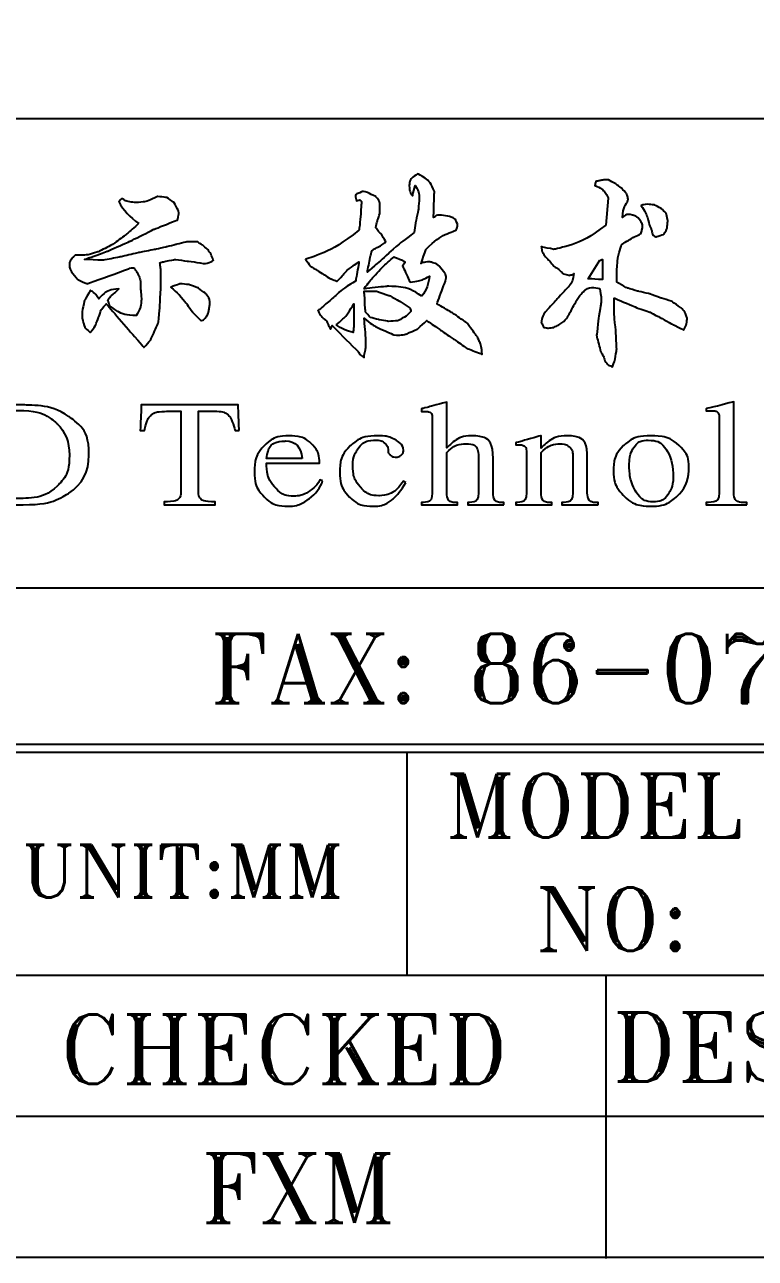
# Model space of a CAD drawing. Header units: millimetres. Extents: x 538 to 2776, y 409 to 1056.
# Drawn here: x 956.18 to 970.41, y 408.57 to 432.58 of the extents above; entities that cross this region are included whole.
import ezdxf

# ---------------------------------------------------------------- set-up
doc = ezdxf.new("R2010")
doc.units = ezdxf.units.MM
doc.layers.add('DWG', color=7, linetype='Continuous')
doc.layers.add('layer 1', color=7, linetype='Continuous')
doc.styles.add('ROMANT', font='ROMANT.shx', dxfattribs={"oblique": 10})

msp = doc.modelspace()

# ---------------------------------------------------------------- linework, layer by layer
at = {"layer": 'DWG', "linetype": 'ByBlock'}
for points in [[(988.791, 501.96), (988.791, 408.586), (855.527, 408.586), (855.527, 501.96)], [(988.791, 408.586), (855.527, 408.586), (855.527, 501.96), (988.791, 501.96)], [(919.167, 418.413), (919.167, 418.575), (988.791, 418.575), (988.791, 418.413)]]:
    msp.add_lwpolyline(points, close=True, dxfattribs=at)
msp.add_lwpolyline([(988.791, 430.742), (919.369, 430.742, 0.414214), (919.167, 430.54), (919.167, 408.586)], format="xyb", dxfattribs=at)
at = {"layer": 'DWG'}
msp.add_lwpolyline([(919.167, 421.614), (988.791, 421.614)], dxfattribs=at)
at = {"layer": 'DWG', "linetype": 'ByBlock'}
for points in [[(963.624, 418.413), (963.624, 414.078)], [(932.873, 414.078), (988.791, 414.078)], [(967.498, 414.078), (967.498, 408.568)], [(943.154, 411.332), (988.791, 411.332)]]:
    msp.add_lwpolyline(points, dxfattribs=at)
at = {"layer": 'layer 1', "color": 0}
for points, knots in [([(963.768, 428.529), (963.768, 428.529), (963.801, 428.757), (963.801, 428.757), (963.801, 428.757), (963.801, 428.757), (963.849, 428.986), (963.849, 428.986), (963.849, 428.986), (963.849, 428.986), (963.866, 429.214), (963.866, 429.214), (963.866, 429.214), (963.866, 429.29), (963.838, 429.366), (963.784, 429.443), (963.784, 429.443), (963.784, 429.443), (963.735, 429.247), (963.735, 429.247), (963.735, 429.247), (963.692, 429.301), (963.67, 429.366), (963.67, 429.443), (963.67, 429.443), (963.67, 429.53), (963.724, 429.606), (963.833, 429.671), (963.833, 429.671), (963.996, 429.595), (964.105, 429.48), (964.159, 429.328), (964.159, 429.328), (964.159, 429.328), (964.143, 428.822), (964.143, 428.822), (964.143, 428.822), (964.176, 428.855), (964.224, 428.871), (964.29, 428.871), (964.29, 428.871), (964.29, 428.871), (964.47, 428.839), (964.47, 428.839), (964.47, 428.839), (964.534, 428.817), (964.573, 428.784), (964.584, 428.741), (964.584, 428.741), (964.616, 428.708), (964.616, 428.654), (964.584, 428.578), (964.584, 428.578), (964.366, 428.501), (964.17, 428.377), (963.996, 428.203), (963.996, 428.203), (963.996, 428.203), (963.898, 427.925), (963.898, 427.925), (963.898, 427.925), (963.931, 427.947), (963.991, 427.958), (964.078, 427.958), (964.078, 427.958), (964.165, 427.936), (964.224, 427.909), (964.257, 427.876), (964.257, 427.876), (964.257, 427.876), (964.371, 427.73), (964.371, 427.73), (964.371, 427.73), (964.393, 427.675), (964.388, 427.61), (964.355, 427.534), (964.355, 427.534), (964.355, 427.534), (964.208, 427.142), (964.208, 427.142), (964.208, 427.142), (964.208, 427.142), (964.518, 426.962), (964.518, 426.962), (964.518, 426.962), (964.518, 426.962), (964.795, 426.767), (964.795, 426.767), (964.795, 426.767), (964.795, 426.767), (964.992, 426.506), (964.992, 426.506), (964.992, 426.506), (965.046, 426.408), (965.079, 426.293), (965.089, 426.163), (965.089, 426.163), (965.089, 426.163), (964.795, 426.277), (964.795, 426.277), (964.795, 426.277), (964.795, 426.277), (964.534, 426.457), (964.534, 426.457), (964.534, 426.457), (964.534, 426.457), (964.273, 426.637), (964.273, 426.637), (964.273, 426.637), (964.273, 426.637), (964.012, 426.816), (964.012, 426.816), (964.012, 426.816), (964.012, 426.816), (963.833, 426.653), (963.833, 426.653), (963.833, 426.653), (963.833, 426.653), (963.605, 426.554), (963.605, 426.554), (963.605, 426.554), (963.518, 426.533), (963.441, 426.527), (963.376, 426.538), (963.376, 426.538), (963.376, 426.538), (963.148, 426.637), (963.148, 426.637), (963.148, 426.637), (963.039, 426.68), (962.919, 426.756), (962.789, 426.865), (962.789, 426.865), (962.811, 426.691), (962.822, 426.56), (962.822, 426.473), (962.822, 426.473), (962.822, 426.408), (962.822, 426.343), (962.822, 426.277), (962.822, 426.277), (962.8, 426.19), (962.789, 426.131), (962.789, 426.098), (962.789, 426.098), (962.724, 426.142), (962.691, 426.174), (962.691, 426.196), (962.691, 426.196), (962.691, 426.196), (962.169, 426.718), (962.169, 426.718), (962.169, 426.718), (962.169, 426.718), (962.136, 426.653), (962.136, 426.653), (962.136, 426.653), (962.136, 426.653), (962.087, 426.751), (962.087, 426.751), (962.087, 426.751), (962.087, 426.751), (962.055, 426.816), (962.055, 426.816), (962.055, 426.816), (962.055, 426.816), (961.989, 426.865), (961.989, 426.865), (961.989, 426.865), (961.989, 426.865), (961.924, 426.946), (961.924, 426.946), (961.924, 426.946), (961.924, 426.946), (961.892, 427.012), (961.892, 427.012), (961.892, 427.012), (961.892, 427.012), (961.957, 427.061), (961.957, 427.061), (961.957, 427.061), (962.109, 427.191), (962.22, 427.289), (962.291, 427.354), (962.291, 427.354), (962.362, 427.42), (962.474, 427.496), (962.626, 427.583), (962.626, 427.583), (962.626, 427.583), (962.691, 427.958), (962.691, 427.958), (962.691, 427.958), (962.604, 427.904), (962.528, 427.849), (962.463, 427.795), (962.463, 427.795), (962.441, 427.773), (962.376, 427.702), (962.267, 427.583), (962.267, 427.583), (962.267, 427.583), (962.136, 427.631), (962.136, 427.631), (962.136, 427.631), (962.136, 427.631), (962.006, 427.713), (962.006, 427.713), (962.006, 427.713), (962.006, 427.713), (961.875, 427.795), (961.875, 427.795), (961.875, 427.795), (961.875, 427.795), (961.745, 427.876), (961.745, 427.876), (961.745, 427.876), (961.745, 427.876), (961.647, 428.007), (961.647, 428.007), (961.647, 428.007), (962.016, 428.126), (962.365, 428.317), (962.691, 428.578), (962.691, 428.578), (962.702, 428.632), (962.713, 428.735), (962.724, 428.888), (962.724, 428.888), (962.735, 429.04), (962.74, 429.122), (962.74, 429.132), (962.74, 429.132), (962.74, 429.132), (962.707, 429.165), (962.707, 429.165), (962.707, 429.165), (962.707, 429.165), (962.642, 429.149), (962.642, 429.149), (962.642, 429.149), (962.61, 429.236), (962.626, 429.285), (962.691, 429.296), (962.691, 429.296), (962.735, 429.328), (962.789, 429.334), (962.854, 429.312), (962.854, 429.312), (962.854, 429.312), (963.017, 429.23), (963.017, 429.23), (963.017, 429.23), (963.072, 429.176), (963.099, 429.116), (963.099, 429.051), (963.099, 429.051), (963.099, 429.051), (963.099, 428.904), (963.099, 428.904), (963.099, 428.904), (963.099, 428.904), (963.05, 428.757), (963.05, 428.757), (963.05, 428.757), (963.05, 428.757), (963.017, 428.627), (963.017, 428.627), (963.017, 428.627), (963.061, 428.561), (963.093, 428.523), (963.115, 428.513), (963.115, 428.513), (963.115, 428.513), (963.213, 428.349), (963.213, 428.349), (963.213, 428.349), (963.213, 428.349), (963.132, 428.284), (963.132, 428.284), (963.132, 428.284), (963.132, 428.284), (963.033, 428.235), (963.033, 428.235), (963.033, 428.235), (963.033, 428.235), (962.952, 428.186), (962.952, 428.186), (962.952, 428.186), (962.941, 428.175), (962.93, 428.143), (962.919, 428.088), (962.919, 428.088), (962.919, 428.088), (962.854, 427.762), (962.854, 427.762), (962.854, 427.762), (962.996, 427.882), (963.134, 428.004), (963.27, 428.129), (963.27, 428.129), (963.406, 428.254), (963.572, 428.387), (963.768, 428.529)], [0, 0, 0, 0, 0.013158, 0.013158, 0.013158, 0.019737, 0.026316, 0.026316, 0.026316, 0.032895, 0.039474, 0.039474, 0.039474, 0.046053, 0.052632, 0.052632, 0.052632, 0.059211, 0.065789, 0.065789, 0.065789, 0.072368, 0.078947, 0.078947, 0.078947, 0.085526, 0.092105, 0.092105, 0.092105, 0.098684, 0.105263, 0.105263, 0.105263, 0.111842, 0.118421, 0.118421, 0.118421, 0.125, 0.131579, 0.131579, 0.131579, 0.138158, 0.144737, 0.144737, 0.144737, 0.151316, 0.157895, 0.157895, 0.157895, 0.164474, 0.171053, 0.171053, 0.171053, 0.177632, 0.184211, 0.184211, 0.184211, 0.190789, 0.197368, 0.197368, 0.197368, 0.203947, 0.210526, 0.210526, 0.210526, 0.217105, 0.223684, 0.223684, 0.223684, 0.230263, 0.236842, 0.236842, 0.236842, 0.243421, 0.25, 0.25, 0.25, 0.256579, 0.263158, 0.263158, 0.263158, 0.269737, 0.276316, 0.276316, 0.276316, 0.282895, 0.289474, 0.289474, 0.289474, 0.296053, 0.302632, 0.302632, 0.302632, 0.309211, 0.315789, 0.315789, 0.315789, 0.322368, 0.328947, 0.328947, 0.328947, 0.335526, 0.342105, 0.342105, 0.342105, 0.348684, 0.355263, 0.355263, 0.355263, 0.361842, 0.368421, 0.368421, 0.368421, 0.375, 0.381579, 0.381579, 0.381579, 0.388158, 0.394737, 0.394737, 0.394737, 0.401316, 0.407895, 0.407895, 0.407895, 0.414474, 0.421053, 0.421053, 0.421053, 0.427632, 0.434211, 0.434211, 0.434211, 0.440789, 0.447368, 0.447368, 0.447368, 0.453947, 0.460526, 0.460526, 0.460526, 0.467105, 0.473684, 0.473684, 0.473684, 0.480263, 0.486842, 0.486842, 0.486842, 0.493421, 0.5, 0.5, 0.5, 0.506579, 0.513158, 0.513158, 0.513158, 0.519737, 0.526316, 0.526316, 0.526316, 0.532895, 0.539474, 0.539474, 0.539474, 0.546053, 0.552632, 0.552632, 0.552632, 0.559211, 0.565789, 0.565789, 0.565789, 0.572368, 0.578947, 0.578947, 0.578947, 0.585526, 0.592105, 0.592105, 0.592105, 0.598684, 0.605263, 0.605263, 0.605263, 0.611842, 0.618421, 0.618421, 0.618421, 0.625, 0.631579, 0.631579, 0.631579, 0.638158, 0.644737, 0.644737, 0.644737, 0.651316, 0.657895, 0.657895, 0.657895, 0.664474, 0.671053, 0.671053, 0.671053, 0.677632, 0.684211, 0.684211, 0.684211, 0.690789, 0.697368, 0.697368, 0.697368, 0.703947, 0.710526, 0.710526, 0.710526, 0.717105, 0.723684, 0.723684, 0.723684, 0.730263, 0.736842, 0.736842, 0.736842, 0.743421, 0.75, 0.75, 0.75, 0.756579, 0.763158, 0.763158, 0.763158, 0.769737, 0.776316, 0.776316, 0.776316, 0.782895, 0.789474, 0.789474, 0.789474, 0.796053, 0.802632, 0.802632, 0.802632, 0.809211, 0.815789, 0.815789, 0.815789, 0.822368, 0.828947, 0.828947, 0.828947, 0.835526, 0.842105, 0.842105, 0.842105, 0.848684, 0.855263, 0.855263, 0.855263, 0.861842, 0.868421, 0.868421, 0.868421, 0.875, 0.881579, 0.881579, 0.881579, 0.888158, 0.894737, 0.894737, 0.894737, 0.901316, 0.907895, 0.907895, 0.907895, 0.914474, 0.921053, 0.921053, 0.921053, 0.927632, 0.934211, 0.934211, 0.934211, 0.940789, 0.947368, 0.947368, 0.947368, 0.953947, 0.960526, 0.960526, 0.960526, 0.967105, 0.973684, 0.973684, 0.973684, 0.980263, 0.986842, 0.986842, 0.986842, 0.993421, 1, 1, 1, 1]), ([(967.498, 428.676), (967.498, 428.676), (967.546, 429.198), (967.546, 429.198), (967.546, 429.198), (967.492, 429.317), (967.405, 429.399), (967.285, 429.443), (967.285, 429.443), (967.285, 429.443), (967.301, 429.524), (967.301, 429.524), (967.301, 429.524), (967.301, 429.524), (967.383, 429.54), (967.383, 429.54), (967.383, 429.54), (967.383, 429.54), (967.465, 429.557), (967.465, 429.557), (967.465, 429.557), (967.465, 429.557), (967.546, 429.557), (967.546, 429.557), (967.546, 429.557), (967.546, 429.557), (967.693, 429.475), (967.693, 429.475), (967.693, 429.475), (967.693, 429.475), (967.807, 429.393), (967.807, 429.393), (967.807, 429.393), (967.807, 429.393), (967.906, 429.279), (967.906, 429.279), (967.906, 429.279), (967.927, 429.214), (967.933, 429.165), (967.922, 429.132), (967.922, 429.132), (967.856, 429.035), (967.823, 428.931), (967.823, 428.822), (967.823, 428.822), (967.878, 428.877), (967.943, 428.893), (968.02, 428.871), (968.02, 428.871), (968.084, 428.85), (968.137, 428.812), (968.174, 428.757), (968.174, 428.757), (968.212, 428.703), (968.221, 428.643), (968.199, 428.578), (968.199, 428.578), (968.199, 428.523), (968.15, 428.48), (968.052, 428.447), (968.052, 428.447), (968.052, 428.447), (967.807, 428.3), (967.807, 428.3), (967.807, 428.3), (967.764, 428.181), (967.736, 428.069), (967.726, 427.966), (967.726, 427.966), (967.715, 427.862), (967.709, 427.73), (967.709, 427.566), (967.709, 427.566), (967.709, 427.566), (967.906, 427.452), (967.906, 427.452), (967.906, 427.452), (967.906, 427.452), (968.134, 427.387), (968.134, 427.387), (968.134, 427.387), (968.134, 427.387), (968.345, 427.338), (968.345, 427.338), (968.345, 427.338), (968.345, 427.338), (968.574, 427.256), (968.574, 427.256), (968.574, 427.256), (968.574, 427.256), (968.786, 427.191), (968.786, 427.191), (968.786, 427.191), (968.786, 427.191), (968.966, 427.061), (968.966, 427.061), (968.966, 427.061), (969.02, 427.006), (969.058, 426.941), (969.08, 426.865), (969.08, 426.865), (969.08, 426.788), (969.058, 426.712), (969.014, 426.637), (969.014, 426.637), (969.014, 426.637), (968.786, 426.751), (968.786, 426.751), (968.786, 426.751), (968.786, 426.751), (968.574, 426.865), (968.574, 426.865), (968.574, 426.865), (968.574, 426.865), (968.362, 426.979), (968.362, 426.979), (968.362, 426.979), (968.362, 426.979), (968.117, 427.061), (968.117, 427.061), (968.117, 427.061), (968.117, 427.061), (967.66, 427.256), (967.66, 427.256), (967.66, 427.256), (967.66, 427.256), (967.66, 426.93), (967.66, 426.93), (967.66, 426.93), (967.66, 426.93), (967.693, 426.604), (967.693, 426.604), (967.693, 426.604), (967.693, 426.604), (967.709, 426.261), (967.709, 426.261), (967.709, 426.261), (967.688, 426.109), (967.66, 425.995), (967.628, 425.918), (967.628, 425.918), (967.628, 425.918), (967.546, 425.951), (967.546, 425.951), (967.546, 425.951), (967.546, 425.951), (967.481, 426.032), (967.481, 426.032), (967.481, 426.032), (967.481, 426.032), (967.448, 426.131), (967.448, 426.131), (967.448, 426.131), (967.448, 426.131), (967.399, 426.212), (967.399, 426.212), (967.399, 426.212), (967.399, 426.212), (967.318, 426.522), (967.318, 426.522), (967.318, 426.522), (967.318, 426.522), (967.351, 426.832), (967.351, 426.832), (967.351, 426.832), (967.351, 426.832), (967.399, 427.126), (967.399, 427.126), (967.399, 427.126), (967.411, 427.191), (967.405, 427.294), (967.383, 427.436), (967.383, 427.436), (967.253, 427.468), (967.157, 427.46), (967.097, 427.411), (967.097, 427.411), (967.038, 427.362), (966.981, 427.294), (966.926, 427.207), (966.926, 427.207), (966.926, 427.207), (966.779, 426.93), (966.779, 426.93), (966.779, 426.93), (966.736, 426.854), (966.671, 426.788), (966.584, 426.734), (966.584, 426.734), (966.584, 426.734), (966.486, 426.685), (966.486, 426.685), (966.486, 426.685), (966.486, 426.685), (966.372, 426.669), (966.372, 426.669), (966.372, 426.669), (966.372, 426.669), (966.29, 426.685), (966.29, 426.685), (966.29, 426.685), (966.29, 426.685), (966.241, 426.783), (966.241, 426.783), (966.241, 426.783), (966.252, 426.87), (966.295, 426.957), (966.372, 427.044), (966.372, 427.044), (966.372, 427.044), (966.568, 427.256), (966.568, 427.256), (966.568, 427.256), (966.568, 427.256), (966.763, 427.468), (966.763, 427.468), (966.763, 427.468), (966.817, 427.523), (966.856, 427.61), (966.877, 427.73), (966.877, 427.73), (966.866, 427.718), (966.834, 427.708), (966.779, 427.697), (966.779, 427.697), (966.779, 427.697), (966.665, 427.73), (966.665, 427.73), (966.665, 427.73), (966.665, 427.73), (966.584, 427.811), (966.584, 427.811), (966.584, 427.811), (966.584, 427.811), (966.486, 427.876), (966.486, 427.876), (966.486, 427.876), (966.486, 427.876), (966.404, 427.974), (966.404, 427.974), (966.404, 427.974), (966.404, 427.974), (966.323, 428.056), (966.323, 428.056), (966.323, 428.056), (966.323, 428.056), (966.257, 428.153), (966.257, 428.153), (966.257, 428.153), (966.257, 428.153), (966.241, 428.252), (966.241, 428.252), (966.241, 428.252), (966.241, 428.252), (966.486, 428.203), (966.486, 428.203), (966.486, 428.203), (966.856, 428.279), (967.193, 428.436), (967.498, 428.676)], [0, 0, 0, 0, 0.015385, 0.015385, 0.015385, 0.023077, 0.030769, 0.030769, 0.030769, 0.038462, 0.046154, 0.046154, 0.046154, 0.053846, 0.061538, 0.061538, 0.061538, 0.069231, 0.076923, 0.076923, 0.076923, 0.084615, 0.092308, 0.092308, 0.092308, 0.1, 0.107692, 0.107692, 0.107692, 0.115385, 0.123077, 0.123077, 0.123077, 0.130769, 0.138462, 0.138462, 0.138462, 0.146154, 0.153846, 0.153846, 0.153846, 0.161538, 0.169231, 0.169231, 0.169231, 0.176923, 0.184615, 0.184615, 0.184615, 0.192308, 0.2, 0.2, 0.2, 0.207692, 0.215385, 0.215385, 0.215385, 0.223077, 0.230769, 0.230769, 0.230769, 0.238462, 0.246154, 0.246154, 0.246154, 0.253846, 0.261538, 0.261538, 0.261538, 0.269231, 0.276923, 0.276923, 0.276923, 0.284615, 0.292308, 0.292308, 0.292308, 0.3, 0.307692, 0.307692, 0.307692, 0.315385, 0.323077, 0.323077, 0.323077, 0.330769, 0.338462, 0.338462, 0.338462, 0.346154, 0.353846, 0.353846, 0.353846, 0.361538, 0.369231, 0.369231, 0.369231, 0.376923, 0.384615, 0.384615, 0.384615, 0.392308, 0.4, 0.4, 0.4, 0.407692, 0.415385, 0.415385, 0.415385, 0.423077, 0.430769, 0.430769, 0.430769, 0.438462, 0.446154, 0.446154, 0.446154, 0.453846, 0.461538, 0.461538, 0.461538, 0.469231, 0.476923, 0.476923, 0.476923, 0.484615, 0.492308, 0.492308, 0.492308, 0.5, 0.507692, 0.507692, 0.507692, 0.515385, 0.523077, 0.523077, 0.523077, 0.530769, 0.538462, 0.538462, 0.538462, 0.546154, 0.553846, 0.553846, 0.553846, 0.561538, 0.569231, 0.569231, 0.569231, 0.576923, 0.584615, 0.584615, 0.584615, 0.592308, 0.6, 0.6, 0.6, 0.607692, 0.615385, 0.615385, 0.615385, 0.623077, 0.630769, 0.630769, 0.630769, 0.638462, 0.646154, 0.646154, 0.646154, 0.653846, 0.661538, 0.661538, 0.661538, 0.669231, 0.676923, 0.676923, 0.676923, 0.684615, 0.692308, 0.692308, 0.692308, 0.7, 0.707692, 0.707692, 0.707692, 0.715385, 0.723077, 0.723077, 0.723077, 0.730769, 0.738462, 0.738462, 0.738462, 0.746154, 0.753846, 0.753846, 0.753846, 0.761538, 0.769231, 0.769231, 0.769231, 0.776923, 0.784615, 0.784615, 0.784615, 0.792308, 0.8, 0.8, 0.8, 0.807692, 0.815385, 0.815385, 0.815385, 0.823077, 0.830769, 0.830769, 0.830769, 0.838462, 0.846154, 0.846154, 0.846154, 0.853846, 0.861538, 0.861538, 0.861538, 0.869231, 0.876923, 0.876923, 0.876923, 0.884615, 0.892308, 0.892308, 0.892308, 0.9, 0.907692, 0.907692, 0.907692, 0.915385, 0.923077, 0.923077, 0.923077, 0.930769, 0.938462, 0.938462, 0.938462, 0.946154, 0.953846, 0.953846, 0.953846, 0.961538, 0.969231, 0.969231, 0.969231, 0.976923, 0.984615, 0.984615, 0.984615, 0.992308, 1, 1, 1, 1]), ([(958.406, 428.708), (958.232, 428.828), (958.102, 428.969), (958.015, 429.132), (958.015, 429.132), (958.048, 429.187), (958.091, 429.192), (958.145, 429.149), (958.145, 429.149), (958.232, 429.127), (958.303, 429.116), (958.358, 429.116), (958.358, 429.116), (958.489, 429.116), (958.624, 429.154), (958.766, 429.23), (958.766, 429.23), (958.766, 429.23), (958.945, 429.214), (958.945, 429.214), (958.945, 429.214), (958.945, 429.214), (959.092, 429.116), (959.092, 429.116), (959.092, 429.116), (959.092, 429.116), (959.174, 428.953), (959.174, 428.953), (959.174, 428.953), (959.185, 428.921), (959.179, 428.861), (959.157, 428.774), (959.157, 428.774), (959.157, 428.774), (958.7, 428.594), (958.7, 428.594), (958.7, 428.594), (958.7, 428.594), (958.244, 428.366), (958.244, 428.366), (958.244, 428.366), (958.244, 428.366), (957.803, 428.17), (957.803, 428.17), (957.803, 428.17), (957.803, 428.17), (957.346, 428.007), (957.346, 428.007), (957.346, 428.007), (957.346, 428.007), (957.705, 427.991), (957.705, 427.991), (957.705, 427.991), (957.705, 427.991), (958.048, 428.056), (958.048, 428.056), (958.048, 428.056), (958.048, 428.056), (958.39, 428.137), (958.39, 428.137), (958.39, 428.137), (958.39, 428.137), (958.733, 428.203), (958.733, 428.203), (958.733, 428.203), (958.733, 428.203), (958.945, 428.252), (958.945, 428.252), (958.945, 428.252), (958.945, 428.252), (959.141, 428.3), (959.141, 428.3), (959.141, 428.3), (959.141, 428.3), (959.336, 428.349), (959.336, 428.349), (959.336, 428.349), (959.336, 428.349), (959.549, 428.349), (959.549, 428.349), (959.549, 428.349), (959.549, 428.349), (959.647, 428.284), (959.647, 428.284), (959.647, 428.284), (959.647, 428.284), (959.744, 428.203), (959.744, 428.203), (959.744, 428.203), (959.744, 428.203), (959.81, 428.105), (959.81, 428.105), (959.81, 428.105), (959.81, 428.105), (959.859, 427.991), (959.859, 427.991), (959.859, 427.991), (959.771, 427.936), (959.684, 427.92), (959.597, 427.942), (959.597, 427.942), (959.597, 427.942), (959.353, 427.974), (959.353, 427.974), (959.353, 427.974), (959.353, 427.974), (959.108, 428.007), (959.108, 428.007), (959.108, 428.007), (959.108, 428.007), (958.864, 427.958), (958.864, 427.958), (958.864, 427.958), (958.864, 427.958), (958.814, 427.942), (958.814, 427.942), (958.814, 427.942), (958.814, 427.942), (958.831, 427.827), (958.831, 427.827), (958.831, 427.827), (958.831, 427.827), (958.831, 427.762), (958.831, 427.762), (958.831, 427.762), (958.831, 427.762), (958.831, 427.42), (958.831, 427.42), (958.831, 427.42), (958.831, 427.42), (958.814, 427.093), (958.814, 427.093), (958.814, 427.093), (958.814, 427.093), (958.782, 426.767), (958.782, 426.767), (958.782, 426.767), (958.782, 426.767), (958.635, 426.44), (958.635, 426.44), (958.635, 426.44), (958.635, 426.44), (958.505, 426.293), (958.505, 426.293), (958.505, 426.293), (958.505, 426.293), (957.77, 427.142), (957.77, 427.142), (957.77, 427.142), (957.77, 427.142), (957.673, 427.028), (957.673, 427.028), (957.673, 427.028), (957.673, 427.028), (957.623, 426.881), (957.623, 426.881), (957.623, 426.881), (957.623, 426.881), (957.559, 426.718), (957.559, 426.718), (957.559, 426.718), (957.559, 426.718), (957.46, 426.587), (957.46, 426.587), (957.46, 426.587), (957.385, 426.642), (957.341, 426.701), (957.33, 426.767), (957.33, 426.767), (957.308, 426.811), (957.298, 426.881), (957.298, 426.979), (957.298, 426.979), (957.298, 426.979), (957.346, 427.207), (957.346, 427.207), (957.346, 427.207), (957.346, 427.207), (957.46, 427.403), (957.46, 427.403), (957.46, 427.403), (957.526, 427.37), (957.58, 427.316), (957.623, 427.24), (957.623, 427.24), (957.721, 427.36), (957.852, 427.425), (958.015, 427.436), (958.015, 427.436), (958.015, 427.436), (957.934, 427.354), (957.934, 427.354), (957.934, 427.354), (957.934, 427.354), (957.852, 427.289), (957.852, 427.289), (957.852, 427.289), (957.852, 427.289), (957.803, 427.207), (957.803, 427.207), (957.803, 427.207), (957.803, 427.207), (957.836, 427.109), (957.836, 427.109), (957.836, 427.109), (957.988, 426.979), (958.162, 426.914), (958.358, 426.914), (958.358, 426.914), (958.358, 426.914), (958.439, 427.077), (958.439, 427.077), (958.439, 427.077), (958.439, 427.077), (958.456, 427.24), (958.456, 427.24), (958.456, 427.24), (958.456, 427.24), (958.439, 427.42), (958.439, 427.42), (958.439, 427.42), (958.439, 427.42), (958.439, 427.583), (958.439, 427.583), (958.439, 427.583), (958.439, 427.583), (958.406, 427.681), (958.406, 427.681), (958.406, 427.681), (958.406, 427.681), (958.358, 427.778), (958.358, 427.778), (958.358, 427.778), (958.358, 427.778), (958.309, 427.844), (958.309, 427.844), (958.309, 427.844), (958.255, 427.844), (958.222, 427.838), (958.211, 427.827), (958.211, 427.827), (958.211, 427.827), (957.395, 427.534), (957.395, 427.534), (957.395, 427.534), (957.395, 427.534), (957.215, 427.615), (957.215, 427.615), (957.215, 427.615), (957.215, 427.615), (957.085, 427.778), (957.085, 427.778), (957.085, 427.778), (957.064, 427.811), (957.053, 427.865), (957.053, 427.942), (957.053, 427.942), (957.074, 427.996), (957.112, 428.045), (957.167, 428.088), (957.167, 428.088), (957.167, 428.088), (957.298, 428.088), (957.298, 428.088), (957.298, 428.088), (957.373, 428.088), (957.476, 428.11), (957.607, 428.153), (957.607, 428.153), (957.607, 428.153), (957.901, 428.3), (957.901, 428.3), (957.901, 428.3), (957.901, 428.3), (958.162, 428.496), (958.162, 428.496), (958.162, 428.496), (958.162, 428.496), (958.406, 428.708), (958.406, 428.708)], [0, 0, 0, 0, 0.014286, 0.014286, 0.014286, 0.021429, 0.028571, 0.028571, 0.028571, 0.035714, 0.042857, 0.042857, 0.042857, 0.05, 0.057143, 0.057143, 0.057143, 0.064286, 0.071429, 0.071429, 0.071429, 0.078571, 0.085714, 0.085714, 0.085714, 0.092857, 0.1, 0.1, 0.1, 0.107143, 0.114286, 0.114286, 0.114286, 0.121429, 0.128571, 0.128571, 0.128571, 0.135714, 0.142857, 0.142857, 0.142857, 0.15, 0.157143, 0.157143, 0.157143, 0.164286, 0.171429, 0.171429, 0.171429, 0.178571, 0.185714, 0.185714, 0.185714, 0.192857, 0.2, 0.2, 0.2, 0.207143, 0.214286, 0.214286, 0.214286, 0.221429, 0.228571, 0.228571, 0.228571, 0.235714, 0.242857, 0.242857, 0.242857, 0.25, 0.257143, 0.257143, 0.257143, 0.264286, 0.271429, 0.271429, 0.271429, 0.278571, 0.285714, 0.285714, 0.285714, 0.292857, 0.3, 0.3, 0.3, 0.307143, 0.314286, 0.314286, 0.314286, 0.321429, 0.328571, 0.328571, 0.328571, 0.335714, 0.342857, 0.342857, 0.342857, 0.35, 0.357143, 0.357143, 0.357143, 0.364286, 0.371429, 0.371429, 0.371429, 0.378571, 0.385714, 0.385714, 0.385714, 0.392857, 0.4, 0.4, 0.4, 0.407143, 0.414286, 0.414286, 0.414286, 0.421429, 0.428571, 0.428571, 0.428571, 0.435714, 0.442857, 0.442857, 0.442857, 0.45, 0.457143, 0.457143, 0.457143, 0.464286, 0.471429, 0.471429, 0.471429, 0.478571, 0.485714, 0.485714, 0.485714, 0.492857, 0.5, 0.5, 0.5, 0.507143, 0.514286, 0.514286, 0.514286, 0.521429, 0.528571, 0.528571, 0.528571, 0.535714, 0.542857, 0.542857, 0.542857, 0.55, 0.557143, 0.557143, 0.557143, 0.564286, 0.571429, 0.571429, 0.571429, 0.578571, 0.585714, 0.585714, 0.585714, 0.592857, 0.6, 0.6, 0.6, 0.607143, 0.614286, 0.614286, 0.614286, 0.621429, 0.628571, 0.628571, 0.628571, 0.635714, 0.642857, 0.642857, 0.642857, 0.65, 0.657143, 0.657143, 0.657143, 0.664286, 0.671429, 0.671429, 0.671429, 0.678571, 0.685714, 0.685714, 0.685714, 0.692857, 0.7, 0.7, 0.7, 0.707143, 0.714286, 0.714286, 0.714286, 0.721429, 0.728571, 0.728571, 0.728571, 0.735714, 0.742857, 0.742857, 0.742857, 0.75, 0.757143, 0.757143, 0.757143, 0.764286, 0.771429, 0.771429, 0.771429, 0.778571, 0.785714, 0.785714, 0.785714, 0.792857, 0.8, 0.8, 0.8, 0.807143, 0.814286, 0.814286, 0.814286, 0.821429, 0.828571, 0.828571, 0.828571, 0.835714, 0.842857, 0.842857, 0.842857, 0.85, 0.857143, 0.857143, 0.857143, 0.864286, 0.871429, 0.871429, 0.871429, 0.878571, 0.885714, 0.885714, 0.885714, 0.892857, 0.9, 0.9, 0.9, 0.907143, 0.914286, 0.914286, 0.914286, 0.921429, 0.928571, 0.928571, 0.928571, 0.935714, 0.942857, 0.942857, 0.942857, 0.95, 0.957143, 0.957143, 0.957143, 0.964286, 0.971429, 0.971429, 0.971429, 0.978571, 0.985714, 0.985714, 0.985714, 0.992857, 1, 1, 1, 1]), ([(968.672, 428.904), (968.672, 428.904), (968.705, 428.757), (968.705, 428.757), (968.705, 428.757), (968.705, 428.757), (968.689, 428.61), (968.689, 428.61), (968.689, 428.61), (968.656, 428.545), (968.634, 428.507), (968.623, 428.496), (968.623, 428.496), (968.623, 428.496), (968.476, 428.447), (968.476, 428.447), (968.476, 428.447), (968.476, 428.447), (968.411, 428.48), (968.411, 428.48), (968.411, 428.48), (968.411, 428.48), (968.395, 428.545), (968.395, 428.545), (968.395, 428.545), (968.395, 428.545), (968.378, 428.61), (968.378, 428.61), (968.378, 428.61), (968.378, 428.61), (968.345, 428.676), (968.345, 428.676), (968.345, 428.676), (968.313, 428.828), (968.258, 428.953), (968.183, 429.051), (968.183, 429.051), (968.194, 429.062), (968.237, 429.073), (968.313, 429.083), (968.313, 429.083), (968.313, 429.083), (968.444, 429.067), (968.444, 429.067), (968.444, 429.067), (968.444, 429.067), (968.574, 429.002), (968.574, 429.002), (968.574, 429.002), (968.574, 429.002), (968.672, 428.904), (968.672, 428.904)], [0, 0, 0, 0, 0.076923, 0.076923, 0.076923, 0.115385, 0.153846, 0.153846, 0.153846, 0.192308, 0.230769, 0.230769, 0.230769, 0.269231, 0.307692, 0.307692, 0.307692, 0.346154, 0.384615, 0.384615, 0.384615, 0.423077, 0.461538, 0.461538, 0.461538, 0.5, 0.538462, 0.538462, 0.538462, 0.576923, 0.615385, 0.615385, 0.615385, 0.653846, 0.692308, 0.692308, 0.692308, 0.730769, 0.769231, 0.769231, 0.769231, 0.807692, 0.846154, 0.846154, 0.846154, 0.884615, 0.923077, 0.923077, 0.923077, 0.961538, 1, 1, 1, 1]), ([(963.915, 427.289), (964.002, 427.409), (964.05, 427.539), (964.062, 427.681), (964.062, 427.681), (963.953, 427.615), (963.828, 427.577), (963.686, 427.566), (963.686, 427.566), (963.686, 427.566), (963.54, 427.876), (963.54, 427.876), (963.54, 427.876), (963.54, 427.876), (963.588, 427.958), (963.588, 427.958), (963.588, 427.958), (963.588, 427.958), (963.54, 427.991), (963.54, 427.991), (963.54, 427.991), (963.54, 427.991), (963.458, 428.023), (963.458, 428.023), (963.458, 428.023), (963.458, 428.023), (963.376, 428.056), (963.376, 428.056), (963.376, 428.056), (963.278, 427.979), (963.178, 427.887), (963.075, 427.778), (963.075, 427.778), (962.971, 427.67), (962.876, 427.555), (962.789, 427.436), (962.789, 427.436), (962.789, 427.436), (963.246, 427.484), (963.246, 427.484), (963.246, 427.484), (963.518, 427.484), (963.741, 427.42), (963.915, 427.289)], [0, 0, 0, 0, 0.090909, 0.090909, 0.090909, 0.136364, 0.181818, 0.181818, 0.181818, 0.227273, 0.272727, 0.272727, 0.272727, 0.318182, 0.363636, 0.363636, 0.363636, 0.409091, 0.454545, 0.454545, 0.454545, 0.5, 0.545455, 0.545455, 0.545455, 0.590909, 0.636364, 0.636364, 0.636364, 0.681818, 0.727273, 0.727273, 0.727273, 0.772727, 0.818182, 0.818182, 0.818182, 0.863636, 0.909091, 0.909091, 0.909091, 0.954545, 1, 1, 1, 1]), ([(967.383, 427.991), (967.383, 427.991), (967.155, 427.631), (967.155, 427.631), (967.155, 427.631), (967.155, 427.631), (967.432, 427.615), (967.432, 427.615), (967.432, 427.615), (967.432, 427.615), (967.432, 428.007), (967.432, 428.007), (967.432, 428.007), (967.432, 428.007), (967.383, 427.991), (967.383, 427.991)], [0, 0, 0, 0, 0.25, 0.25, 0.25, 0.375, 0.5, 0.5, 0.5, 0.625, 0.75, 0.75, 0.75, 0.875, 1, 1, 1, 1]), ([(959.614, 426.816), (959.614, 426.816), (959.451, 426.979), (959.451, 426.979), (959.451, 426.979), (959.451, 426.979), (959.336, 427.142), (959.336, 427.142), (959.336, 427.142), (959.336, 427.142), (959.19, 427.322), (959.19, 427.322), (959.19, 427.322), (959.19, 427.322), (959.027, 427.468), (959.027, 427.468), (959.027, 427.468), (959.027, 427.468), (959.206, 427.534), (959.206, 427.534), (959.206, 427.534), (959.206, 427.534), (959.386, 427.517), (959.386, 427.517), (959.386, 427.517), (959.386, 427.517), (959.565, 427.452), (959.565, 427.452), (959.565, 427.452), (959.565, 427.452), (959.712, 427.338), (959.712, 427.338), (959.712, 427.338), (959.777, 427.262), (959.799, 427.169), (959.777, 427.061), (959.777, 427.061), (959.777, 427.061), (959.761, 426.979), (959.761, 426.979), (959.761, 426.979), (959.761, 426.979), (959.728, 426.898), (959.728, 426.898), (959.728, 426.898), (959.728, 426.898), (959.663, 426.832), (959.663, 426.832), (959.663, 426.832), (959.663, 426.832), (959.614, 426.816), (959.614, 426.816)], [0, 0, 0, 0, 0.076923, 0.076923, 0.076923, 0.115385, 0.153846, 0.153846, 0.153846, 0.192308, 0.230769, 0.230769, 0.230769, 0.269231, 0.307692, 0.307692, 0.307692, 0.346154, 0.384615, 0.384615, 0.384615, 0.423077, 0.461538, 0.461538, 0.461538, 0.5, 0.538462, 0.538462, 0.538462, 0.576923, 0.615385, 0.615385, 0.615385, 0.653846, 0.692308, 0.692308, 0.692308, 0.730769, 0.769231, 0.769231, 0.769231, 0.807692, 0.846154, 0.846154, 0.846154, 0.884615, 0.923077, 0.923077, 0.923077, 0.961538, 1, 1, 1, 1]), ([(963.686, 427.061), (963.686, 427.061), (963.49, 427.191), (963.49, 427.191), (963.49, 427.191), (963.49, 427.191), (963.278, 427.305), (963.278, 427.305), (963.278, 427.305), (963.278, 427.305), (963.033, 427.387), (963.033, 427.387), (963.033, 427.387), (963.033, 427.387), (962.789, 427.387), (962.789, 427.387), (962.789, 427.387), (962.789, 427.387), (962.805, 427.256), (962.805, 427.256), (962.805, 427.256), (962.805, 427.256), (962.805, 427.109), (962.805, 427.109), (962.805, 427.109), (962.805, 427.109), (962.822, 426.979), (962.822, 426.979), (962.822, 426.979), (962.822, 426.979), (962.903, 426.881), (962.903, 426.881), (962.903, 426.881), (962.903, 426.881), (963.083, 426.832), (963.083, 426.832), (963.083, 426.832), (963.083, 426.832), (963.262, 426.8), (963.262, 426.8), (963.262, 426.8), (963.262, 426.8), (963.458, 426.816), (963.458, 426.816), (963.458, 426.816), (963.458, 426.816), (963.621, 426.914), (963.621, 426.914), (963.621, 426.914), (963.621, 426.914), (963.654, 426.946), (963.654, 426.946), (963.654, 426.946), (963.654, 426.946), (963.702, 426.995), (963.702, 426.995), (963.702, 426.995), (963.702, 426.995), (963.686, 427.061), (963.686, 427.061)], [0, 0, 0, 0, 0.066667, 0.066667, 0.066667, 0.1, 0.133333, 0.133333, 0.133333, 0.166667, 0.2, 0.2, 0.2, 0.233333, 0.266667, 0.266667, 0.266667, 0.3, 0.333333, 0.333333, 0.333333, 0.366667, 0.4, 0.4, 0.4, 0.433333, 0.466667, 0.466667, 0.466667, 0.5, 0.533333, 0.533333, 0.533333, 0.566667, 0.6, 0.6, 0.6, 0.633333, 0.666667, 0.666667, 0.666667, 0.7, 0.733333, 0.733333, 0.733333, 0.766667, 0.8, 0.8, 0.8, 0.833333, 0.866667, 0.866667, 0.866667, 0.9, 0.933333, 0.933333, 0.933333, 0.966667, 1, 1, 1, 1]), ([(962.25, 426.734), (962.348, 426.658), (962.457, 426.609), (962.577, 426.587), (962.577, 426.587), (962.588, 426.653), (962.593, 426.751), (962.593, 426.881), (962.593, 426.881), (962.593, 427.012), (962.593, 427.099), (962.593, 427.142), (962.593, 427.142), (962.495, 426.99), (962.438, 426.905), (962.422, 426.889), (962.422, 426.889), (962.406, 426.873), (962.348, 426.821), (962.25, 426.734)], [0, 0, 0, 0, 0.2, 0.2, 0.2, 0.3, 0.4, 0.4, 0.4, 0.5, 0.6, 0.6, 0.6, 0.7, 0.8, 0.8, 0.8, 0.9, 1, 1, 1, 1]), ([(957.433, 424.201), (957.433, 423.874), (957.302, 423.626), (957.039, 423.456), (957.039, 423.456), (956.81, 423.307), (956.515, 423.233), (956.152, 423.233), (956.152, 423.233), (956.152, 423.233), (955.201, 423.233), (955.201, 423.233), (955.201, 423.233), (955.201, 423.233), (955.201, 423.289), (955.201, 423.289), (955.201, 423.289), (955.315, 423.289), (955.394, 423.306), (955.438, 423.341), (955.438, 423.341), (955.476, 423.371), (955.495, 423.419), (955.495, 423.485), (955.495, 423.485), (955.495, 423.485), (955.495, 424.928), (955.495, 424.928), (955.495, 424.928), (955.495, 425.056), (955.397, 425.119), (955.201, 425.119), (955.201, 425.119), (955.201, 425.119), (955.201, 425.175), (955.201, 425.175), (955.201, 425.175), (955.201, 425.175), (956.152, 425.175), (956.152, 425.175), (956.152, 425.175), (956.523, 425.175), (956.823, 425.099), (957.049, 424.946), (957.049, 424.946), (957.305, 424.774), (957.433, 424.526), (957.433, 424.201)], [0, 0, 0, 0, 0.083333, 0.083333, 0.083333, 0.125, 0.166667, 0.166667, 0.166667, 0.208333, 0.25, 0.25, 0.25, 0.291667, 0.333333, 0.333333, 0.333333, 0.375, 0.416667, 0.416667, 0.416667, 0.458333, 0.5, 0.5, 0.5, 0.541667, 0.583333, 0.583333, 0.583333, 0.625, 0.666667, 0.666667, 0.666667, 0.708333, 0.75, 0.75, 0.75, 0.791667, 0.833333, 0.833333, 0.833333, 0.875, 0.916667, 0.916667, 0.916667, 0.958333, 1, 1, 1, 1]), ([(960.358, 424.676), (960.358, 424.676), (960.278, 424.676), (960.278, 424.676), (960.278, 424.676), (960.236, 424.823), (960.204, 424.91), (960.185, 424.937), (960.185, 424.937), (960.127, 425.014), (960.022, 425.052), (959.871, 425.052), (959.871, 425.052), (959.871, 425.052), (959.564, 425.052), (959.564, 425.052), (959.564, 425.052), (959.564, 425.052), (959.564, 423.485), (959.564, 423.485), (959.564, 423.485), (959.564, 423.354), (959.673, 423.289), (959.891, 423.289), (959.891, 423.289), (959.891, 423.289), (959.891, 423.233), (959.891, 423.233), (959.891, 423.233), (959.891, 423.233), (958.897, 423.233), (958.897, 423.233), (958.897, 423.233), (958.897, 423.233), (958.897, 423.289), (958.897, 423.289), (958.897, 423.289), (959.115, 423.289), (959.224, 423.354), (959.224, 423.485), (959.224, 423.485), (959.224, 423.485), (959.224, 425.052), (959.224, 425.052), (959.224, 425.052), (959.224, 425.052), (958.957, 425.052), (958.957, 425.052), (958.957, 425.052), (958.783, 425.052), (958.667, 425.015), (958.607, 424.94), (958.607, 424.94), (958.58, 424.907), (958.549, 424.819), (958.513, 424.676), (958.513, 424.676), (958.513, 424.676), (958.433, 424.676), (958.433, 424.676), (958.433, 424.676), (958.433, 424.676), (958.453, 425.175), (958.453, 425.175), (958.453, 425.175), (958.453, 425.175), (960.338, 425.175), (960.338, 425.175), (960.338, 425.175), (960.338, 425.175), (960.358, 424.676), (960.358, 424.676)], [0, 0, 0, 0, 0.055556, 0.055556, 0.055556, 0.083333, 0.111111, 0.111111, 0.111111, 0.138889, 0.166667, 0.166667, 0.166667, 0.194444, 0.222222, 0.222222, 0.222222, 0.25, 0.277778, 0.277778, 0.277778, 0.305556, 0.333333, 0.333333, 0.333333, 0.361111, 0.388889, 0.388889, 0.388889, 0.416667, 0.444444, 0.444444, 0.444444, 0.472222, 0.5, 0.5, 0.5, 0.527778, 0.555556, 0.555556, 0.555556, 0.583333, 0.611111, 0.611111, 0.611111, 0.638889, 0.666667, 0.666667, 0.666667, 0.694444, 0.722222, 0.722222, 0.722222, 0.75, 0.777778, 0.777778, 0.777778, 0.805556, 0.833333, 0.833333, 0.833333, 0.861111, 0.888889, 0.888889, 0.888889, 0.916667, 0.944444, 0.944444, 0.944444, 0.972222, 1, 1, 1, 1]), ([(965.512, 423.233), (965.512, 423.233), (964.808, 423.233), (964.808, 423.233), (964.808, 423.233), (964.808, 423.233), (964.808, 423.274), (964.808, 423.274), (964.808, 423.274), (964.948, 423.274), (965.019, 423.336), (965.019, 423.462), (965.019, 423.462), (965.019, 423.462), (965.019, 424.148), (965.019, 424.148), (965.019, 424.148), (965.019, 424.33), (964.935, 424.421), (964.768, 424.421), (964.768, 424.421), (964.637, 424.421), (964.515, 424.363), (964.401, 424.248), (964.401, 424.248), (964.401, 424.248), (964.401, 423.462), (964.401, 423.462), (964.401, 423.462), (964.401, 423.336), (964.471, 423.274), (964.612, 423.274), (964.612, 423.274), (964.612, 423.274), (964.612, 423.233), (964.612, 423.233), (964.612, 423.233), (964.612, 423.233), (963.908, 423.233), (963.908, 423.233), (963.908, 423.233), (963.908, 423.233), (963.908, 423.274), (963.908, 423.274), (963.908, 423.274), (964.048, 423.274), (964.118, 423.336), (964.118, 423.462), (964.118, 423.462), (964.118, 423.462), (964.118, 424.911), (964.118, 424.911), (964.118, 424.911), (964.118, 424.979), (964.103, 425.02), (964.075, 425.034), (964.075, 425.034), (964.057, 425.044), (964.001, 425.049), (963.908, 425.049), (963.908, 425.049), (963.908, 425.049), (963.908, 425.102), (963.908, 425.102), (963.908, 425.102), (964.001, 425.123), (964.166, 425.166), (964.401, 425.231), (964.401, 425.231), (964.401, 425.231), (964.401, 424.339), (964.401, 424.339), (964.401, 424.339), (964.553, 424.497), (964.714, 424.576), (964.885, 424.576), (964.885, 424.576), (965.163, 424.576), (965.302, 424.428), (965.302, 424.131), (965.302, 424.131), (965.302, 424.131), (965.302, 423.462), (965.302, 423.462), (965.302, 423.462), (965.302, 423.336), (965.372, 423.274), (965.512, 423.274), (965.512, 423.274), (965.512, 423.274), (965.512, 423.233), (965.512, 423.233)], [0, 0, 0, 0, 0.043478, 0.043478, 0.043478, 0.065217, 0.086957, 0.086957, 0.086957, 0.108696, 0.130435, 0.130435, 0.130435, 0.152174, 0.173913, 0.173913, 0.173913, 0.195652, 0.217391, 0.217391, 0.217391, 0.23913, 0.26087, 0.26087, 0.26087, 0.282609, 0.304348, 0.304348, 0.304348, 0.326087, 0.347826, 0.347826, 0.347826, 0.369565, 0.391304, 0.391304, 0.391304, 0.413043, 0.434783, 0.434783, 0.434783, 0.456522, 0.478261, 0.478261, 0.478261, 0.5, 0.521739, 0.521739, 0.521739, 0.543478, 0.565217, 0.565217, 0.565217, 0.586957, 0.608696, 0.608696, 0.608696, 0.630435, 0.652174, 0.652174, 0.652174, 0.673913, 0.695652, 0.695652, 0.695652, 0.717391, 0.73913, 0.73913, 0.73913, 0.76087, 0.782609, 0.782609, 0.782609, 0.804348, 0.826087, 0.826087, 0.826087, 0.847826, 0.869565, 0.869565, 0.869565, 0.891304, 0.913043, 0.913043, 0.913043, 0.934783, 0.956522, 0.956522, 0.956522, 0.978261, 1, 1, 1, 1]), ([(970.242, 423.233), (970.242, 423.233), (969.448, 423.233), (969.448, 423.233), (969.448, 423.233), (969.448, 423.233), (969.448, 423.274), (969.448, 423.274), (969.448, 423.274), (969.619, 423.274), (969.705, 423.336), (969.705, 423.462), (969.705, 423.462), (969.705, 423.462), (969.705, 424.926), (969.705, 424.926), (969.705, 424.926), (969.705, 424.978), (969.695, 425.015), (969.675, 425.034), (969.675, 425.034), (969.655, 425.054), (969.617, 425.063), (969.561, 425.063), (969.561, 425.063), (969.533, 425.063), (969.495, 425.062), (969.448, 425.058), (969.448, 425.058), (969.448, 425.058), (969.448, 425.102), (969.448, 425.102), (969.448, 425.102), (969.557, 425.125), (969.737, 425.17), (969.988, 425.237), (969.988, 425.237), (969.988, 425.237), (969.988, 423.462), (969.988, 423.462), (969.988, 423.462), (969.988, 423.336), (970.073, 423.274), (970.242, 423.274), (970.242, 423.274), (970.242, 423.274), (970.242, 423.233), (970.242, 423.233)], [0, 0, 0, 0, 0.083333, 0.083333, 0.083333, 0.125, 0.166667, 0.166667, 0.166667, 0.208333, 0.25, 0.25, 0.25, 0.291667, 0.333333, 0.333333, 0.333333, 0.375, 0.416667, 0.416667, 0.416667, 0.458333, 0.5, 0.5, 0.5, 0.541667, 0.583333, 0.583333, 0.583333, 0.625, 0.666667, 0.666667, 0.666667, 0.708333, 0.75, 0.75, 0.75, 0.791667, 0.833333, 0.833333, 0.833333, 0.875, 0.916667, 0.916667, 0.916667, 0.958333, 1, 1, 1, 1]), ([(957.053, 424.201), (957.053, 424.451), (956.974, 424.654), (956.816, 424.808), (956.816, 424.808), (956.638, 424.98), (956.383, 425.066), (956.052, 425.066), (956.052, 425.066), (955.965, 425.066), (955.91, 425.062), (955.885, 425.052), (955.885, 425.052), (955.852, 425.038), (955.835, 425.004), (955.835, 424.949), (955.835, 424.949), (955.835, 424.949), (955.835, 423.494), (955.835, 423.494), (955.835, 423.494), (955.835, 423.4), (955.907, 423.353), (956.052, 423.353), (956.052, 423.353), (956.388, 423.353), (956.642, 423.434), (956.816, 423.597), (956.816, 423.597), (956.974, 423.745), (957.053, 423.947), (957.053, 424.201)], [0, 0, 0, 0, 0.125, 0.125, 0.125, 0.1875, 0.25, 0.25, 0.25, 0.3125, 0.375, 0.375, 0.375, 0.4375, 0.5, 0.5, 0.5, 0.5625, 0.625, 0.625, 0.625, 0.6875, 0.75, 0.75, 0.75, 0.8125, 0.875, 0.875, 0.875, 0.9375, 1, 1, 1, 1]), ([(961.983, 423.696), (961.941, 423.561), (961.854, 423.446), (961.721, 423.349), (961.721, 423.349), (961.589, 423.252), (961.448, 423.203), (961.299, 423.203), (961.299, 423.203), (961.124, 423.203), (960.976, 423.261), (960.856, 423.377), (960.856, 423.377), (960.722, 423.502), (960.655, 423.671), (960.655, 423.884), (960.655, 423.884), (960.655, 424.084), (960.719, 424.249), (960.845, 424.38), (960.845, 424.38), (960.972, 424.511), (961.135, 424.576), (961.333, 424.576), (961.333, 424.576), (961.513, 424.576), (961.656, 424.525), (961.763, 424.422), (961.763, 424.422), (961.87, 424.32), (961.923, 424.193), (961.923, 424.043), (961.923, 424.043), (961.923, 424.043), (960.889, 424.043), (960.889, 424.043), (960.889, 424.043), (960.889, 423.859), (960.941, 423.706), (961.044, 423.583), (961.044, 423.583), (961.147, 423.461), (961.274, 423.4), (961.423, 423.4), (961.423, 423.4), (961.529, 423.4), (961.633, 423.434), (961.733, 423.503), (961.733, 423.503), (961.824, 423.563), (961.89, 423.635), (961.93, 423.717), (961.93, 423.717), (961.93, 423.717), (961.983, 423.696), (961.983, 423.696)], [0, 0, 0, 0, 0.071429, 0.071429, 0.071429, 0.107143, 0.142857, 0.142857, 0.142857, 0.178571, 0.214286, 0.214286, 0.214286, 0.25, 0.285714, 0.285714, 0.285714, 0.321429, 0.357143, 0.357143, 0.357143, 0.392857, 0.428571, 0.428571, 0.428571, 0.464286, 0.5, 0.5, 0.5, 0.535714, 0.571429, 0.571429, 0.571429, 0.607143, 0.642857, 0.642857, 0.642857, 0.678571, 0.714286, 0.714286, 0.714286, 0.75, 0.785714, 0.785714, 0.785714, 0.821429, 0.857143, 0.857143, 0.857143, 0.892857, 0.928571, 0.928571, 0.928571, 0.964286, 1, 1, 1, 1]), ([(961.583, 424.136), (961.56, 424.361), (961.454, 424.474), (961.263, 424.474), (961.263, 424.474), (961.047, 424.474), (960.923, 424.361), (960.889, 424.136), (960.889, 424.136), (960.889, 424.136), (961.583, 424.136), (961.583, 424.136)], [0, 0, 0, 0, 0.333333, 0.333333, 0.333333, 0.5, 0.666667, 0.666667, 0.666667, 0.833333, 1, 1, 1, 1]), ([(963.604, 423.667), (963.518, 423.52), (963.434, 423.414), (963.354, 423.347), (963.354, 423.347), (963.243, 423.251), (963.109, 423.203), (962.954, 423.203), (962.954, 423.203), (962.778, 423.203), (962.63, 423.262), (962.51, 423.379), (962.51, 423.379), (962.381, 423.505), (962.317, 423.669), (962.317, 423.872), (962.317, 423.872), (962.317, 424.076), (962.384, 424.244), (962.52, 424.377), (962.52, 424.377), (962.656, 424.51), (962.838, 424.576), (963.067, 424.576), (963.067, 424.576), (963.201, 424.576), (963.316, 424.547), (963.412, 424.488), (963.412, 424.488), (963.509, 424.43), (963.558, 424.363), (963.558, 424.289), (963.558, 424.289), (963.558, 424.254), (963.543, 424.223), (963.514, 424.198), (963.514, 424.198), (963.485, 424.173), (963.45, 424.16), (963.407, 424.16), (963.407, 424.16), (963.363, 424.16), (963.327, 424.174), (963.299, 424.201), (963.299, 424.201), (963.271, 424.228), (963.257, 424.258), (963.257, 424.289), (963.257, 424.289), (963.257, 424.348), (963.235, 424.396), (963.191, 424.434), (963.191, 424.434), (963.146, 424.472), (963.089, 424.491), (963.02, 424.491), (963.02, 424.491), (962.858, 424.491), (962.737, 424.428), (962.657, 424.301), (962.657, 424.301), (962.599, 424.207), (962.57, 424.1), (962.57, 423.981), (962.57, 423.981), (962.57, 423.826), (962.619, 423.692), (962.717, 423.579), (962.717, 423.579), (962.815, 423.466), (962.935, 423.409), (963.077, 423.409), (963.077, 423.409), (963.26, 423.409), (963.42, 423.503), (963.558, 423.69), (963.558, 423.69), (963.558, 423.69), (963.604, 423.667), (963.604, 423.667)], [0, 0, 0, 0, 0.05, 0.05, 0.05, 0.075, 0.1, 0.1, 0.1, 0.125, 0.15, 0.15, 0.15, 0.175, 0.2, 0.2, 0.2, 0.225, 0.25, 0.25, 0.25, 0.275, 0.3, 0.3, 0.3, 0.325, 0.35, 0.35, 0.35, 0.375, 0.4, 0.4, 0.4, 0.425, 0.45, 0.45, 0.45, 0.475, 0.5, 0.5, 0.5, 0.525, 0.55, 0.55, 0.55, 0.575, 0.6, 0.6, 0.6, 0.625, 0.65, 0.65, 0.65, 0.675, 0.7, 0.7, 0.7, 0.725, 0.75, 0.75, 0.75, 0.775, 0.8, 0.8, 0.8, 0.825, 0.85, 0.85, 0.85, 0.875, 0.9, 0.9, 0.9, 0.925, 0.95, 0.95, 0.95, 0.975, 1, 1, 1, 1]), ([(967.347, 423.233), (967.347, 423.233), (966.643, 423.233), (966.643, 423.233), (966.643, 423.233), (966.643, 423.233), (966.643, 423.274), (966.643, 423.274), (966.643, 423.274), (966.783, 423.274), (966.853, 423.336), (966.853, 423.462), (966.853, 423.462), (966.853, 423.462), (966.853, 424.201), (966.853, 424.201), (966.853, 424.201), (966.853, 424.273), (966.829, 424.328), (966.782, 424.365), (966.782, 424.365), (966.734, 424.402), (966.674, 424.421), (966.603, 424.421), (966.603, 424.421), (966.481, 424.421), (966.358, 424.364), (966.236, 424.251), (966.236, 424.251), (966.236, 424.251), (966.236, 423.462), (966.236, 423.462), (966.236, 423.462), (966.236, 423.336), (966.306, 423.274), (966.446, 423.274), (966.446, 423.274), (966.446, 423.274), (966.446, 423.233), (966.446, 423.233), (966.446, 423.233), (966.446, 423.233), (965.742, 423.233), (965.742, 423.233), (965.742, 423.233), (965.742, 423.233), (965.742, 423.274), (965.742, 423.274), (965.742, 423.274), (965.883, 423.274), (965.953, 423.336), (965.953, 423.462), (965.953, 423.462), (965.953, 423.462), (965.953, 424.257), (965.953, 424.257), (965.953, 424.257), (965.953, 424.319), (965.938, 424.359), (965.909, 424.377), (965.909, 424.377), (965.88, 424.395), (965.825, 424.401), (965.742, 424.398), (965.742, 424.398), (965.742, 424.398), (965.742, 424.439), (965.742, 424.439), (965.742, 424.439), (965.742, 424.439), (966.236, 424.576), (966.236, 424.576), (966.236, 424.576), (966.236, 424.576), (966.236, 424.336), (966.236, 424.336), (966.236, 424.336), (966.39, 424.496), (966.562, 424.576), (966.753, 424.576), (966.753, 424.576), (967.009, 424.576), (967.137, 424.428), (967.137, 424.131), (967.137, 424.131), (967.137, 424.131), (967.137, 423.462), (967.137, 423.462), (967.137, 423.462), (967.137, 423.336), (967.207, 423.274), (967.347, 423.274), (967.347, 423.274), (967.347, 423.274), (967.347, 423.233), (967.347, 423.233)], [0, 0, 0, 0, 0.041667, 0.041667, 0.041667, 0.0625, 0.083333, 0.083333, 0.083333, 0.104167, 0.125, 0.125, 0.125, 0.145833, 0.166667, 0.166667, 0.166667, 0.1875, 0.208333, 0.208333, 0.208333, 0.229167, 0.25, 0.25, 0.25, 0.270833, 0.291667, 0.291667, 0.291667, 0.3125, 0.333333, 0.333333, 0.333333, 0.354167, 0.375, 0.375, 0.375, 0.395833, 0.416667, 0.416667, 0.416667, 0.4375, 0.458333, 0.458333, 0.458333, 0.479167, 0.5, 0.5, 0.5, 0.520833, 0.541667, 0.541667, 0.541667, 0.5625, 0.583333, 0.583333, 0.583333, 0.604167, 0.625, 0.625, 0.625, 0.645833, 0.666667, 0.666667, 0.666667, 0.6875, 0.708333, 0.708333, 0.708333, 0.729167, 0.75, 0.75, 0.75, 0.770833, 0.791667, 0.791667, 0.791667, 0.8125, 0.833333, 0.833333, 0.833333, 0.854167, 0.875, 0.875, 0.875, 0.895833, 0.916667, 0.916667, 0.916667, 0.9375, 0.958333, 0.958333, 0.958333, 0.979167, 1, 1, 1, 1]), ([(969.114, 423.893), (969.103, 423.691), (969.025, 423.525), (968.881, 423.394), (968.881, 423.394), (968.736, 423.263), (968.558, 423.2), (968.347, 423.203), (968.347, 423.203), (968.149, 423.207), (967.983, 423.275), (967.848, 423.407), (967.848, 423.407), (967.714, 423.539), (967.647, 423.701), (967.647, 423.893), (967.647, 423.893), (967.647, 424.09), (967.71, 424.252), (967.837, 424.377), (967.837, 424.377), (967.97, 424.51), (968.152, 424.576), (968.381, 424.576), (968.381, 424.576), (968.607, 424.576), (968.789, 424.513), (968.926, 424.386), (968.926, 424.386), (969.063, 424.259), (969.126, 424.094), (969.114, 423.893)], [0, 0, 0, 0, 0.125, 0.125, 0.125, 0.1875, 0.25, 0.25, 0.25, 0.3125, 0.375, 0.375, 0.375, 0.4375, 0.5, 0.5, 0.5, 0.5625, 0.625, 0.625, 0.625, 0.6875, 0.75, 0.75, 0.75, 0.8125, 0.875, 0.875, 0.875, 0.9375, 1, 1, 1, 1]), ([(968.808, 423.776), (968.808, 423.971), (968.773, 424.131), (968.704, 424.257), (968.704, 424.257), (968.62, 424.411), (968.492, 424.488), (968.32, 424.488), (968.32, 424.488), (968.2, 424.488), (968.108, 424.442), (968.044, 424.348), (968.044, 424.348), (967.984, 424.262), (967.954, 424.149), (967.954, 424.01), (967.954, 424.01), (967.954, 423.822), (967.99, 423.661), (968.064, 423.526), (968.064, 423.526), (968.148, 423.37), (968.267, 423.291), (968.421, 423.291), (968.421, 423.291), (968.556, 423.291), (968.659, 423.348), (968.727, 423.462), (968.727, 423.462), (968.781, 423.55), (968.808, 423.654), (968.808, 423.776)], [0, 0, 0, 0, 0.125, 0.125, 0.125, 0.1875, 0.25, 0.25, 0.25, 0.3125, 0.375, 0.375, 0.375, 0.4375, 0.5, 0.5, 0.5, 0.5625, 0.625, 0.625, 0.625, 0.6875, 0.75, 0.75, 0.75, 0.8125, 0.875, 0.875, 0.875, 0.9375, 1, 1, 1, 1])]:
    msp.add_open_spline(points, degree=3, knots=knots, dxfattribs=at)

# ---------------------------------------------------------------- texts
at = {"layer": 'DWG', "linetype": 'ByBlock', "style": 'ROMANT'}
for s, height, p in [('FAX: 86-0755-23004833', 1.34416, (959.781, 419.374)), ('MODEL', 1.2358, (964.366, 416.759)), ('UNIT:MM', 1.0237, (956.122, 415.589)), ('NO:', 1.2358, (966.121, 414.549)), ('CHECKED', 1.3442, (956.853, 411.966)), ('DESIGENED', 1.3442, (967.615, 412.007)), ('FXM', 1.3442, (959.61, 409.261))]:
    msp.add_text(s, height=height, dxfattribs=at).set_placement(p)

doc.saveas('drawing.dxf')
